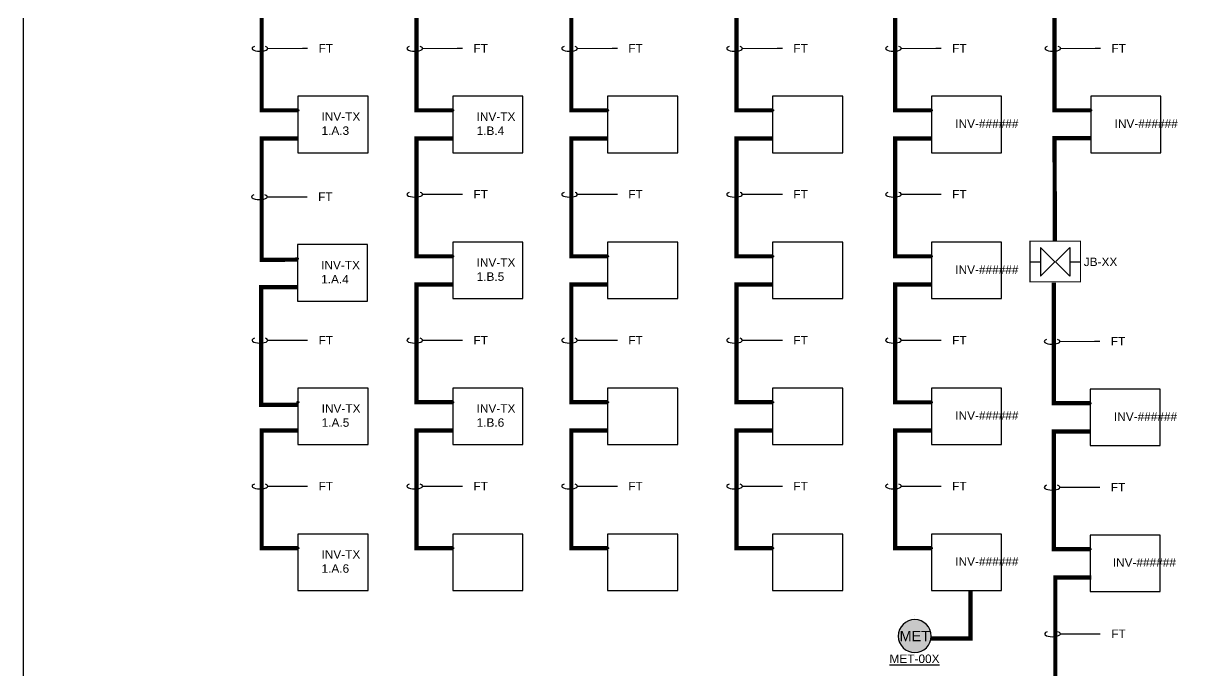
# Model space of a CAD drawing. Header units: feet. Extents: x -18 to 246, y -88 to 32.
# Drawn here: x 14.5 to 28.34, y -27.95 to -20.31 of the extents above; entities that cross this region are included whole.
import ezdxf
from ezdxf import colors
from ezdxf.entities.mleader import LeaderData, LeaderLine
from ezdxf.enums import TextEntityAlignment as Align
from ezdxf.lldxf.tags import DXFTag
from ezdxf.math import Vec2, Vec3

# ---------------------------------------------------------------- set-up
doc = ezdxf.new("R2010")
doc.units = ezdxf.units.FT
doc.header["$MEASUREMENT"] = 0
doc.linetypes.add('DASHED2', pattern=[0.375, 0.25, -0.125])
doc.linetypes.add('PHANTOM2', pattern=[1.25, 0.625, -0.125, 0.125, -0.125, 0.125, -0.125])
for name, color, linetype in [('E-1LIN', 4, 'Continuous'), ('E-1LIN-EQPM-ENCL', 8, 'PHANTOM2'), ('G-ANNO-TEXT', 1, 'Continuous'), ('PV-CABL-FO', 130, 'FIBER')]:
    doc.layers.add(name, color=color, linetype=linetype)
doc.styles.add('NEI-A', font='arial.ttf')
tags = doc.linetypes.add('FIBER', pattern='A,0.376989,-0.053001,["FO",NEI-A,S=0.1,R=0,X=0,Y=-0.05],-0.246999,0.376989', length=1.053978).pattern_tags.tags
tags[6] = DXFTag(74, 10)

# ---------------------------------------------------------------- blocks, each defined once
blk = doc.blocks.new('*U34')
at = {"linetype": 'Continuous'}
blk.add_lwpolyline([(0.828, 0.167), (0, 0.167), (0, -0.5), (0.828, -0.5)], close=True, dxfattribs=at)
at = {"layer": 'defpoints', "linetype": 'DASHED2'}
blk.add_circle((0, 0), 0.01, dxfattribs=at)
blk = doc.blocks.new('2-WAY FIBER SPLICE')
blk.add_wipeout([(-0.297, 0.24), (0.299, 0.239), (0.298, -0.24), (-0.294, -0.235), (-0.299, -0.236)])
at = {"layer": 'E-1LIN'}
for p, q in [((-0.174, 0.171), (-0.174, -0.167)), ((-0.174, 0.171), (-0.005, 0.002)), ((0.174, 0.171), (0.004, 0.002)), ((0.174, 0.171), (0.174, -0.167)), ((-0.298, 0.002), (-0.174, 0.002)), ((-0.174, -0.167), (-0.005, 0.002)), ((0.174, -0.167), (0.004, 0.002)), ((0.174, 0.002), (0.3, 0.002))]:
    blk.add_line(p, q, dxfattribs=at)
at = {"layer": 'E-1LIN-EQPM-ENCL', "linetype": 'Continuous', "const_width": 0.0135}
blk.add_lwpolyline([(-0.297, -0.235), (0.3, -0.235), (0.3, 0.245), (-0.297, 0.245)], close=True, dxfattribs=at)
blk = doc.blocks.new('*U24')
h = blk.add_hatch(color=255)
h.dxf.hatch_style = 1
edge = h.paths.add_edge_path()
edge.add_arc((0, 0), 0.2, 0, 360)
at = {"layer": 'defpoints', "color": 2}
for p, q in [((0, 0.24375), (0, 0.24375)), ((0, -0.24375), (0, -0.24375))]:
    blk.add_line(p, q, dxfattribs=at)
at = {"layer": 'G-ANNO-TEXT', "linetype": 'Continuous'}
blk.add_circle((0, 0), 0.2, dxfattribs=at)
at = {"layer": 'G-ANNO-TEXT', "style": 'NEI-A'}
blk.add_attdef('PV_LEGEND_CALLOUT', text='', height=0.125, dxfattribs=at).set_placement((0, 0), align=Align.MIDDLE_CENTER)
blk.add_attdef('PV_LEGEND_DESCRIPTION', text='', height=0.1, dxfattribs=at).set_placement((0.625, 0), align=Align.MIDDLE_LEFT)
blk = doc.blocks.new('Equipment Callout Arrowhead .75')
at = {"color": 0}
blk.add_ellipse((-0.25, 0), major_axis=(0.743, 0), ratio=0.350959, start_param=-0.80282, end_param=3.944413, dxfattribs=at)

msp = doc.modelspace()

# ---------------------------------------------------------------- linework, layer by layer
at = {"layer": 'defpoints', "color": 5}
msp.add_lwpolyline([(14.495, -12.676), (41.404, -12.676), (41.404, -35.686), (14.495, -35.686)], close=True, dxfattribs=at)
at = {"layer": 'PV-CABL-FO', "const_width": 0.05}
for points in [[(17.733, -21.337), (17.306, -21.337), (17.306, -19.948), (17.733, -19.948)], [(19.56, -21.337), (19.133, -21.337), (19.133, -19.948), (19.56, -19.948)], [(21.387, -21.337), (20.96, -21.337), (20.96, -19.948), (21.387, -19.948)], [(23.335, -21.337), (22.908, -21.337), (22.908, -19.948), (23.335, -19.948)], [(25.208, -21.337), (24.781, -21.337), (24.781, -19.948), (25.208, -19.948)], [(27.088, -21.337), (26.661, -21.337), (26.661, -19.948), (27.088, -19.948)], [(17.727, -23.098), (17.306, -23.102), (17.306, -21.67), (17.733, -21.67)], [(19.56, -23.059), (19.133, -23.059), (19.133, -21.67), (19.56, -21.67)], [(21.387, -23.059), (20.96, -23.059), (20.96, -21.67), (21.387, -21.67)], [(23.335, -23.059), (22.908, -23.059), (22.908, -21.67), (23.335, -21.67)], [(25.208, -23.059), (24.781, -23.059), (24.781, -21.67), (25.208, -21.67)], [(26.665, -22.88), (26.661, -21.664), (27.088, -21.664)], [(19.56, -24.781), (19.133, -24.781), (19.133, -23.392), (19.56, -23.392)], [(21.387, -24.781), (20.96, -24.781), (20.96, -23.392), (21.387, -23.392)], [(23.335, -24.781), (22.908, -24.781), (22.908, -23.392), (23.335, -23.392)], [(25.208, -24.782), (24.781, -24.782), (24.781, -23.393), (25.208, -23.393)], [(27.08, -24.793), (26.653, -24.793), (26.653, -23.369)], [(17.727, -24.813), (17.299, -24.813), (17.299, -23.424), (17.727, -23.424)], [(17.733, -26.503), (17.306, -26.503), (17.306, -25.114), (17.733, -25.114)], [(19.56, -26.503), (19.133, -26.503), (19.133, -25.114), (19.56, -25.114)], [(21.387, -26.503), (20.96, -26.503), (20.96, -25.114), (21.387, -25.114)], [(23.335, -26.503), (22.908, -26.503), (22.908, -25.114), (23.335, -25.114)], [(25.208, -26.503), (24.781, -26.503), (24.781, -25.114), (25.208, -25.114)], [(27.08, -26.515), (26.653, -26.515), (26.653, -25.126), (27.08, -25.126)], [(27.097, -28.238), (26.67, -28.238), (26.67, -26.849), (27.097, -26.849)], [(25.202, -27.569), (25.67, -27.569), (25.67, -27.569), (25.67, -27.003)]]:
    msp.add_lwpolyline(points, dxfattribs=at)

# ---------------------------------------------------------------- block references
at = {"layer": 'E-1LIN-EQPM-ENCL'}
for p in [(17.733, -21.337), (19.56, -21.337), (21.387, -21.337), (23.335, -21.337), (25.208, -21.337), (27.088, -21.337), (17.727, -23.088), (19.56, -23.059), (21.387, -23.059), (23.335, -23.059), (25.208, -23.059), (17.733, -24.781), (19.56, -24.781), (21.387, -24.781), (23.335, -24.781), (25.208, -24.781), (27.08, -24.793), (17.733, -26.503), (19.56, -26.503), (21.387, -26.503), (23.335, -26.503), (25.208, -26.503), (27.08, -26.515)]:
    msp.add_blockref('*U34', p, dxfattribs=at)
at = {"layer": 'G-ANNO-TEXT'}
ref = msp.add_blockref('*U24', (25.012, -27.54), dxfattribs=dict(at, xscale=-0.9720000292433572, yscale=0.9720000292433572, zscale=0.9720000292433572, rotation=180))
ref.add_attrib('PV_LEGEND_CALLOUT', 'MET', dxfattribs={"height": 0.1215, "style": 'NEI-A'}).set_placement((25.012, -27.54), align=Align.MIDDLE_CENTER)

# ---------------------------------------------------------------- texts
at = {"layer": 'G-ANNO-TEXT', "char_height": 0.1, "attachment_point": 4, "style": 'NEI-A'}
for s, heights, insert in [('INV-TX 1.A.3', [0], (18.012, -21.494)), ('INV-TX 1.B.4', [0], (19.842, -21.494)), ('INV-######', [0.145], (25.49, -21.494)), ('INV-######', [0.145], (27.37, -21.494)), ('INV-TX 1.A.4', [0], (18.008, -23.246)), ('INV-TX 1.B.5', [0], (19.842, -23.216)), ('INV-######', [0.145], (25.49, -23.216)), ('INV-TX 1.A.5', [0], (18.014, -24.938)), ('INV-TX 1.B.6', [0], (19.842, -24.938)), ('INV-######', [0.145], (25.49, -24.938)), ('INV-######', [0.145], (27.362, -24.951)), ('INV-TX 1.A.6', [0], (18.012, -26.661)), ('INV-######', [0.145], (25.49, -26.661)), ('INV-######', [0.145], (27.348, -26.672))]:
    msp.add_mtext_dynamic_manual_height_columns(s, width=0.4444, gutter_width=0.467, heights=heights, dxfattribs=dict(at, insert=insert))
at = {"layer": 'G-ANNO-TEXT', "insert": (25.009, -27.758), "char_height": 0.1, "attachment_point": 2, "style": 'NEI-A'}
msp.add_mtext('{\\LMET-00X}', dxfattribs=at)

# ---------------------------------------------------------------- leaders
at = {"layer": 'G-ANNO-TEXT'}
ml = msp.add_multileader_mtext('Standard', dxfattribs=at)
ml.set_content(' FT', color=256, style='NEI-A')
ml.set_leader_properties()
ml.set_arrow_properties(name='Equipment Callout Arrowhead .75')
ml.build(insert=Vec2(0, 0))
ml.multileader.update_dxf_attribs({"dogleg_length": 0.0625, "arrow_head_size": 0.125})
ctx = ml.context
ctx.base_point, ctx.char_height, ctx.arrow_head_size, ctx.landing_gap_size, ctx.plane_origin = Vec3(17.849, -20.605), 0.1, 0.125, 0.09, Vec3(17.25, -21.904)
notes = []
notes.append((ctx, [(0, (1, 1, 0), (17.786, -20.605), (1, 0), 0.0625, [(0, [(17.254, -20.606)], 0, [])])]))
ctx.mtext.insert, ctx.mtext.width, ctx.mtext.flow_direction = Vec3(17.939, -20.555), 1, 5
ml = msp.add_multileader_mtext('Standard', dxfattribs=at)
ml.set_content(' FT', color=256, style='NEI-A')
ml.set_leader_properties()
ml.set_arrow_properties(name='Equipment Callout Arrowhead .75')
ml.build(insert=Vec2(0, 0))
ml.multileader.update_dxf_attribs({"dogleg_length": 0.0625, "arrow_head_size": 0.125})
ctx = ml.context
ctx.base_point, ctx.char_height, ctx.arrow_head_size, ctx.landing_gap_size, ctx.plane_origin = Vec3(19.676, -20.605), 0.1, 0.125, 0.09, Vec3(19.077, -21.904)
notes.append((ctx, [(0, (1, 1, 0), (19.614, -20.605), (1, 0), 0.0625, [(0, [(19.081, -20.606)], 0, [])])]))
ctx.mtext.insert, ctx.mtext.width, ctx.mtext.flow_direction = Vec3(19.766, -20.555), 1, 5
ml = msp.add_multileader_mtext('Standard', dxfattribs=at)
ml.set_content(' FT', color=256, style='NEI-A')
ml.set_leader_properties()
ml.set_arrow_properties(name='Equipment Callout Arrowhead .75')
ml.build(insert=Vec2(0, 0))
ml.multileader.update_dxf_attribs({"dogleg_length": 0.0625, "arrow_head_size": 0.125})
ctx = ml.context
ctx.base_point, ctx.char_height, ctx.arrow_head_size, ctx.landing_gap_size, ctx.plane_origin = Vec3(21.503, -20.605), 0.1, 0.125, 0.09, Vec3(20.905, -21.904)
notes.append((ctx, [(0, (1, 1, 0), (21.441, -20.605), (1, 0), 0.0625, [(0, [(20.908, -20.606)], 0, [])])]))
ctx.mtext.insert, ctx.mtext.width, ctx.mtext.flow_direction = Vec3(21.593, -20.555), 1, 5
ml = msp.add_multileader_mtext('Standard', dxfattribs=at)
ml.set_content(' FT', color=256, style='NEI-A')
ml.set_leader_properties()
ml.set_arrow_properties(name='Equipment Callout Arrowhead .75')
ml.build(insert=Vec2(0, 0))
ml.multileader.update_dxf_attribs({"dogleg_length": 0.0625, "arrow_head_size": 0.125})
ctx = ml.context
ctx.base_point, ctx.char_height, ctx.arrow_head_size, ctx.landing_gap_size, ctx.plane_origin = Vec3(23.451, -20.605), 0.1, 0.125, 0.09, Vec3(22.852, -21.904)
notes.append((ctx, [(0, (1, 1, 0), (23.388, -20.605), (1, 0), 0.0625, [(0, [(22.855, -20.606)], 0, [])])]))
ctx.mtext.insert, ctx.mtext.width, ctx.mtext.flow_direction = Vec3(23.541, -20.555), 1, 5
ml = msp.add_multileader_mtext('Standard', dxfattribs=at)
ml.set_content(' FT', color=256, style='NEI-A')
ml.set_leader_properties()
ml.set_arrow_properties(name='Equipment Callout Arrowhead .75')
ml.build(insert=Vec2(0, 0))
ml.multileader.update_dxf_attribs({"dogleg_length": 0.0625, "arrow_head_size": 0.125})
ctx = ml.context
ctx.base_point, ctx.char_height, ctx.arrow_head_size, ctx.landing_gap_size, ctx.plane_origin = Vec3(25.324, -20.605), 0.1, 0.125, 0.09, Vec3(24.725, -21.904)
notes.append((ctx, [(0, (1, 1, 0), (25.262, -20.605), (1, 0), 0.0625, [(0, [(24.729, -20.606)], 0, [])])]))
ctx.mtext.insert, ctx.mtext.width, ctx.mtext.flow_direction = Vec3(25.414, -20.555), 1, 5
ml = msp.add_multileader_mtext('Standard', dxfattribs=at)
ml.set_content(' FT', color=256, style='NEI-A')
ml.set_leader_properties()
ml.set_arrow_properties(name='Equipment Callout Arrowhead .75')
ml.build(insert=Vec2(0, 0))
ml.multileader.update_dxf_attribs({"dogleg_length": 0.0625, "arrow_head_size": 0.125})
ctx = ml.context
ctx.base_point, ctx.char_height, ctx.arrow_head_size, ctx.landing_gap_size, ctx.plane_origin = Vec3(27.204, -20.605), 0.1, 0.125, 0.09, Vec3(26.605, -21.904)
notes.append((ctx, [(0, (1, 1, 0), (27.142, -20.605), (1, 0), 0.0625, [(0, [(26.609, -20.606)], 0, [])])]))
ctx.mtext.insert, ctx.mtext.width, ctx.mtext.flow_direction = Vec3(27.294, -20.555), 1, 5
ml = msp.add_multileader_mtext('Standard', dxfattribs=at)
ml.set_content(' FT', color=256, style='NEI-A')
ml.set_leader_properties()
ml.set_arrow_properties(name='Equipment Callout Arrowhead .75')
ml.build(insert=Vec2(0, 0))
ml.multileader.update_dxf_attribs({"dogleg_length": 0.0625, "arrow_head_size": 0.125})
ctx = ml.context
ctx.base_point, ctx.char_height, ctx.arrow_head_size, ctx.landing_gap_size, ctx.plane_origin = Vec3(19.676, -22.327), 0.1, 0.125, 0.09, Vec3(19.077, -23.626)
notes.append((ctx, [(0, (1, 1, 0), (19.614, -22.327), (1, 0), 0.0625, [(0, [(19.081, -22.328)], 0, [])])]))
ctx.mtext.insert, ctx.mtext.width, ctx.mtext.flow_direction = Vec3(19.766, -22.277), 1, 5
ml = msp.add_multileader_mtext('Standard', dxfattribs=at)
ml.set_content(' FT', color=256, style='NEI-A')
ml.set_leader_properties()
ml.set_arrow_properties(name='Equipment Callout Arrowhead .75')
ml.build(insert=Vec2(0, 0))
ml.multileader.update_dxf_attribs({"dogleg_length": 0.0625, "arrow_head_size": 0.125})
ctx = ml.context
ctx.base_point, ctx.char_height, ctx.arrow_head_size, ctx.landing_gap_size, ctx.plane_origin = Vec3(21.503, -22.327), 0.1, 0.125, 0.09, Vec3(20.905, -23.626)
notes.append((ctx, [(0, (1, 1, 0), (21.441, -22.327), (1, 0), 0.0625, [(0, [(20.908, -22.328)], 0, [])])]))
ctx.mtext.insert, ctx.mtext.width, ctx.mtext.flow_direction = Vec3(21.593, -22.277), 1, 5
ml = msp.add_multileader_mtext('Standard', dxfattribs=at)
ml.set_content(' FT', color=256, style='NEI-A')
ml.set_leader_properties()
ml.set_arrow_properties(name='Equipment Callout Arrowhead .75')
ml.build(insert=Vec2(0, 0))
ml.multileader.update_dxf_attribs({"dogleg_length": 0.0625, "arrow_head_size": 0.125})
ctx = ml.context
ctx.base_point, ctx.char_height, ctx.arrow_head_size, ctx.landing_gap_size, ctx.plane_origin = Vec3(23.451, -22.327), 0.1, 0.125, 0.09, Vec3(22.852, -23.626)
notes.append((ctx, [(0, (1, 1, 0), (23.388, -22.327), (1, 0), 0.0625, [(0, [(22.855, -22.328)], 0, [])])]))
ctx.mtext.insert, ctx.mtext.width, ctx.mtext.flow_direction = Vec3(23.541, -22.277), 1, 5
ml = msp.add_multileader_mtext('Standard', dxfattribs=at)
ml.set_content(' FT', color=256, style='NEI-A')
ml.set_leader_properties()
ml.set_arrow_properties(name='Equipment Callout Arrowhead .75')
ml.build(insert=Vec2(0, 0))
ml.multileader.update_dxf_attribs({"dogleg_length": 0.0625, "arrow_head_size": 0.125})
ctx = ml.context
ctx.base_point, ctx.char_height, ctx.arrow_head_size, ctx.landing_gap_size, ctx.plane_origin = Vec3(25.324, -22.327), 0.1, 0.125, 0.09, Vec3(24.725, -23.626)
notes.append((ctx, [(0, (1, 1, 0), (25.262, -22.327), (1, 0), 0.0625, [(0, [(24.729, -22.328)], 0, [])])]))
ctx.mtext.insert, ctx.mtext.width, ctx.mtext.flow_direction = Vec3(25.414, -22.277), 1, 5
ml = msp.add_multileader_mtext('Standard', dxfattribs=at)
ml.set_content(' FT', color=256, style='NEI-A')
ml.set_leader_properties()
ml.set_arrow_properties(name='Equipment Callout Arrowhead .75')
ml.build(insert=Vec2(0, 0))
ml.multileader.update_dxf_attribs({"dogleg_length": 0.0625, "arrow_head_size": 0.125})
ctx = ml.context
ctx.base_point, ctx.char_height, ctx.arrow_head_size, ctx.landing_gap_size, ctx.plane_origin = Vec3(17.843, -22.356), 0.1, 0.125, 0.09, Vec3(17.244, -23.655)
notes.append((ctx, [(0, (1, 1, 0), (17.78, -22.356), (1, 0), 0.0625, [(0, [(17.248, -22.357)], 0, [])])]))
ctx.mtext.insert, ctx.mtext.width, ctx.mtext.flow_direction = Vec3(17.933, -22.306), 1, 5
ml = msp.add_multileader_mtext('Standard', dxfattribs=at)
ml.set_content(' FT', color=256, style='NEI-A')
ml.set_leader_properties()
ml.set_arrow_properties(name='Equipment Callout Arrowhead .75')
ml.build(insert=Vec2(0, 0))
ml.multileader.update_dxf_attribs({"dogleg_length": 0.0625, "arrow_head_size": 0.125})
ctx = ml.context
ctx.base_point, ctx.char_height, ctx.arrow_head_size, ctx.landing_gap_size, ctx.plane_origin = Vec3(17.849, -24.049), 0.1, 0.125, 0.09, Vec3(17.25, -25.348)
notes.append((ctx, [(0, (1, 1, 0), (17.786, -24.049), (1, 0), 0.0625, [(0, [(17.254, -24.05)], 0, [])])]))
ctx.mtext.insert, ctx.mtext.width, ctx.mtext.flow_direction = Vec3(17.939, -23.999), 1, 5
ml = msp.add_multileader_mtext('Standard', dxfattribs=at)
ml.set_content(' FT', color=256, style='NEI-A')
ml.set_leader_properties()
ml.set_arrow_properties(name='Equipment Callout Arrowhead .75')
ml.build(insert=Vec2(0, 0))
ml.multileader.update_dxf_attribs({"dogleg_length": 0.0625, "arrow_head_size": 0.125})
ctx = ml.context
ctx.base_point, ctx.char_height, ctx.arrow_head_size, ctx.landing_gap_size, ctx.plane_origin = Vec3(19.676, -24.049), 0.1, 0.125, 0.09, Vec3(19.077, -25.348)
notes.append((ctx, [(0, (1, 1, 0), (19.614, -24.049), (1, 0), 0.0625, [(0, [(19.081, -24.05)], 0, [])])]))
ctx.mtext.insert, ctx.mtext.width, ctx.mtext.flow_direction = Vec3(19.766, -23.999), 1, 5
ml = msp.add_multileader_mtext('Standard', dxfattribs=at)
ml.set_content(' FT', color=256, style='NEI-A')
ml.set_leader_properties()
ml.set_arrow_properties(name='Equipment Callout Arrowhead .75')
ml.build(insert=Vec2(0, 0))
ml.multileader.update_dxf_attribs({"dogleg_length": 0.0625, "arrow_head_size": 0.125})
ctx = ml.context
ctx.base_point, ctx.char_height, ctx.arrow_head_size, ctx.landing_gap_size, ctx.plane_origin = Vec3(21.503, -24.049), 0.1, 0.125, 0.09, Vec3(20.905, -25.348)
notes.append((ctx, [(0, (1, 1, 0), (21.441, -24.049), (1, 0), 0.0625, [(0, [(20.908, -24.05)], 0, [])])]))
ctx.mtext.insert, ctx.mtext.width, ctx.mtext.flow_direction = Vec3(21.593, -23.999), 1, 5
ml = msp.add_multileader_mtext('Standard', dxfattribs=at)
ml.set_content(' FT', color=256, style='NEI-A')
ml.set_leader_properties()
ml.set_arrow_properties(name='Equipment Callout Arrowhead .75')
ml.build(insert=Vec2(0, 0))
ml.multileader.update_dxf_attribs({"dogleg_length": 0.0625, "arrow_head_size": 0.125})
ctx = ml.context
ctx.base_point, ctx.char_height, ctx.arrow_head_size, ctx.landing_gap_size, ctx.plane_origin = Vec3(23.451, -24.049), 0.1, 0.125, 0.09, Vec3(22.852, -25.348)
notes.append((ctx, [(0, (1, 1, 0), (23.388, -24.049), (1, 0), 0.0625, [(0, [(22.855, -24.05)], 0, [])])]))
ctx.mtext.insert, ctx.mtext.width, ctx.mtext.flow_direction = Vec3(23.541, -23.999), 1, 5
ml = msp.add_multileader_mtext('Standard', dxfattribs=at)
ml.set_content(' FT', color=256, style='NEI-A')
ml.set_leader_properties()
ml.set_arrow_properties(name='Equipment Callout Arrowhead .75')
ml.build(insert=Vec2(0, 0))
ml.multileader.update_dxf_attribs({"dogleg_length": 0.0625, "arrow_head_size": 0.125})
ctx = ml.context
ctx.base_point, ctx.char_height, ctx.arrow_head_size, ctx.landing_gap_size, ctx.plane_origin = Vec3(25.324, -24.049), 0.1, 0.125, 0.09, Vec3(24.725, -25.348)
notes.append((ctx, [(0, (1, 1, 0), (25.262, -24.049), (1, 0), 0.0625, [(0, [(24.729, -24.05)], 0, [])])]))
ctx.mtext.insert, ctx.mtext.width, ctx.mtext.flow_direction = Vec3(25.414, -23.999), 1, 5
ml = msp.add_multileader_mtext('Standard', dxfattribs=at)
ml.set_content(' FT', color=256, style='NEI-A')
ml.set_leader_properties()
ml.set_arrow_properties(name='Equipment Callout Arrowhead .75')
ml.build(insert=Vec2(0, 0))
ml.multileader.update_dxf_attribs({"dogleg_length": 0.0625, "arrow_head_size": 0.125})
ctx = ml.context
ctx.base_point, ctx.char_height, ctx.arrow_head_size, ctx.landing_gap_size, ctx.plane_origin = Vec3(27.196, -24.061), 0.1, 0.125, 0.09, Vec3(26.598, -25.36)
notes.append((ctx, [(0, (1, 1, 0), (27.134, -24.061), (1, 0), 0.0625, [(0, [(26.601, -24.063)], 0, [])])]))
ctx.mtext.insert, ctx.mtext.width, ctx.mtext.flow_direction = Vec3(27.286, -24.011), 1, 5
ml = msp.add_multileader_mtext('Standard', dxfattribs=at)
ml.set_content(' FT', color=256, style='NEI-A')
ml.set_leader_properties()
ml.set_arrow_properties(name='Equipment Callout Arrowhead .75')
ml.build(insert=Vec2(0, 0))
ml.multileader.update_dxf_attribs({"dogleg_length": 0.0625, "arrow_head_size": 0.125})
ctx = ml.context
ctx.base_point, ctx.char_height, ctx.arrow_head_size, ctx.landing_gap_size, ctx.plane_origin = Vec3(17.849, -25.771), 0.1, 0.125, 0.09, Vec3(17.25, -27.07)
notes.append((ctx, [(0, (1, 1, 0), (17.786, -25.771), (1, 0), 0.0625, [(0, [(17.254, -25.772)], 0, [])])]))
ctx.mtext.insert, ctx.mtext.width, ctx.mtext.flow_direction = Vec3(17.939, -25.721), 1, 5
ml = msp.add_multileader_mtext('Standard', dxfattribs=at)
ml.set_content(' FT', color=256, style='NEI-A')
ml.set_leader_properties()
ml.set_arrow_properties(name='Equipment Callout Arrowhead .75')
ml.build(insert=Vec2(0, 0))
ml.multileader.update_dxf_attribs({"dogleg_length": 0.0625, "arrow_head_size": 0.125})
ctx = ml.context
ctx.base_point, ctx.char_height, ctx.arrow_head_size, ctx.landing_gap_size, ctx.plane_origin = Vec3(19.676, -25.771), 0.1, 0.125, 0.09, Vec3(19.077, -27.07)
notes.append((ctx, [(0, (1, 1, 0), (19.614, -25.771), (1, 0), 0.0625, [(0, [(19.081, -25.772)], 0, [])])]))
ctx.mtext.insert, ctx.mtext.width, ctx.mtext.flow_direction = Vec3(19.766, -25.721), 1, 5
ml = msp.add_multileader_mtext('Standard', dxfattribs=at)
ml.set_content(' FT', color=256, style='NEI-A')
ml.set_leader_properties()
ml.set_arrow_properties(name='Equipment Callout Arrowhead .75')
ml.build(insert=Vec2(0, 0))
ml.multileader.update_dxf_attribs({"dogleg_length": 0.0625, "arrow_head_size": 0.125})
ctx = ml.context
ctx.base_point, ctx.char_height, ctx.arrow_head_size, ctx.landing_gap_size, ctx.plane_origin = Vec3(21.503, -25.771), 0.1, 0.125, 0.09, Vec3(20.905, -27.07)
notes.append((ctx, [(0, (1, 1, 0), (21.441, -25.771), (1, 0), 0.0625, [(0, [(20.908, -25.772)], 0, [])])]))
ctx.mtext.insert, ctx.mtext.width, ctx.mtext.flow_direction = Vec3(21.593, -25.721), 1, 5
ml = msp.add_multileader_mtext('Standard', dxfattribs=at)
ml.set_content(' FT', color=256, style='NEI-A')
ml.set_leader_properties()
ml.set_arrow_properties(name='Equipment Callout Arrowhead .75')
ml.build(insert=Vec2(0, 0))
ml.multileader.update_dxf_attribs({"dogleg_length": 0.0625, "arrow_head_size": 0.125})
ctx = ml.context
ctx.base_point, ctx.char_height, ctx.arrow_head_size, ctx.landing_gap_size, ctx.plane_origin = Vec3(23.451, -25.771), 0.1, 0.125, 0.09, Vec3(22.852, -27.07)
notes.append((ctx, [(0, (1, 1, 0), (23.388, -25.771), (1, 0), 0.0625, [(0, [(22.855, -25.772)], 0, [])])]))
ctx.mtext.insert, ctx.mtext.width, ctx.mtext.flow_direction = Vec3(23.541, -25.721), 1, 5
ml = msp.add_multileader_mtext('Standard', dxfattribs=at)
ml.set_content(' FT', color=256, style='NEI-A')
ml.set_leader_properties()
ml.set_arrow_properties(name='Equipment Callout Arrowhead .75')
ml.build(insert=Vec2(0, 0))
ml.multileader.update_dxf_attribs({"dogleg_length": 0.0625, "arrow_head_size": 0.125})
ctx = ml.context
ctx.base_point, ctx.char_height, ctx.arrow_head_size, ctx.landing_gap_size, ctx.plane_origin = Vec3(25.324, -25.771), 0.1, 0.125, 0.09, Vec3(24.725, -27.07)
notes.append((ctx, [(0, (1, 1, 0), (25.261, -25.771), (1, 0), 0.0625, [(0, [(24.729, -25.772)], 0, [])])]))
ctx.mtext.insert, ctx.mtext.width, ctx.mtext.flow_direction = Vec3(25.414, -25.721), 1, 5
ml = msp.add_multileader_mtext('Standard', dxfattribs=at)
ml.set_content(' FT', color=256, style='NEI-A')
ml.set_leader_properties()
ml.set_arrow_properties(name='Equipment Callout Arrowhead .75')
ml.build(insert=Vec2(0, 0))
ml.multileader.update_dxf_attribs({"dogleg_length": 0.0625, "arrow_head_size": 0.125})
ctx = ml.context
ctx.base_point, ctx.char_height, ctx.arrow_head_size, ctx.landing_gap_size, ctx.plane_origin = Vec3(27.196, -25.783), 0.1, 0.125, 0.09, Vec3(26.598, -27.083)
notes.append((ctx, [(0, (1, 1, 0), (27.134, -25.783), (1, 0), 0.0625, [(0, [(26.601, -25.785)], 0, [])])]))
ctx.mtext.insert, ctx.mtext.width, ctx.mtext.flow_direction = Vec3(27.286, -25.733), 1, 5
ml = msp.add_multileader_mtext('Standard', dxfattribs=at)
ml.set_content(' FT', color=256, style='NEI-A')
ml.set_leader_properties()
ml.set_arrow_properties(name='Equipment Callout Arrowhead .75')
ml.build(insert=Vec2(0, 0))
ml.multileader.update_dxf_attribs({"dogleg_length": 0.0625, "arrow_head_size": 0.125})
ctx = ml.context
ctx.base_point, ctx.char_height, ctx.arrow_head_size, ctx.landing_gap_size, ctx.plane_origin = Vec3(27.201, -27.513), 0.1, 0.125, 0.09, Vec3(26.602, -28.812)
notes.append((ctx, [(0, (1, 1, 0), (27.138, -27.513), (1, 0), 0.0625, [(0, [(26.606, -27.515)], 0, [])])]))
ctx.mtext.insert, ctx.mtext.width, ctx.mtext.flow_direction = Vec3(27.291, -27.463), 1, 5
for ctx, leaders in notes:
    for number, flags, end, landing, length, lines in leaders:
        leader = LeaderData()
        leader.index, (leader.has_last_leader_line, leader.has_dogleg_vector, leader.attachment_direction) = number, flags
        leader.last_leader_point, leader.dogleg_vector, leader.dogleg_length = Vec3(end), Vec3(landing), length
        for number, points, colour, breaks in lines:
            line = LeaderLine()
            line.index, line.vertices, line.color, line.breaks = number, Vec3.list(points), colors.encode_raw_color(colour), breaks
            leader.lines.append(line)
        ctx.leaders.append(leader)

# ---------------------------------------------------------------- next in the draw order: texts
at = {"layer": 'G-ANNO-TEXT', "insert": (27.204, -23.125), "char_height": 0.1, "attachment_point": 5, "style": 'NEI-A', "bg_fill": 3, "box_fill_scale": 1.5, "bg_fill_color": 256, "bg_fill_transparency": 0}
msp.add_mtext_dynamic_manual_height_columns('JB-XX', width=0.78443, gutter_width=0.547, heights=[0], dxfattribs=at)

# ---------------------------------------------------------------- next in the draw order: block references
msp.add_blockref('2-WAY FIBER SPLICE', (26.668, -23.125))

doc.saveas('drawing.dxf')
